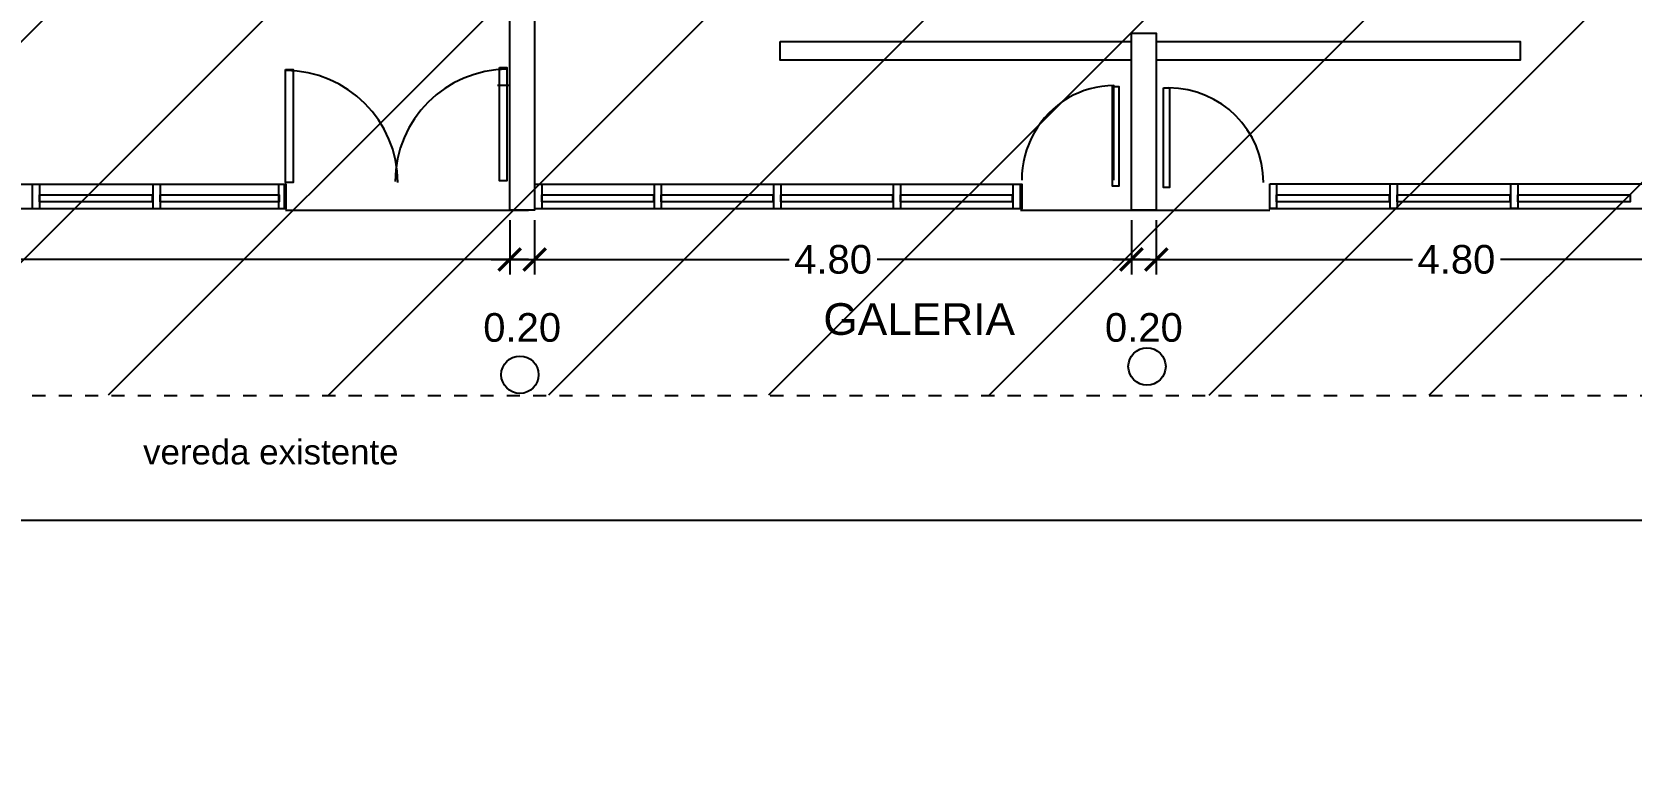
# Model space of a CAD drawing. Extents: x -106 to 115, y -156 to 65.
# Drawn here: x 48.22 to 61.06, y -56.58 to -50.78 of the extents above; entities that cross this region are included whole.
import ezdxf

# ---------------------------------------------------------------- set-up
doc = ezdxf.new("R2010")
doc.units = 0
doc.header["$LTSCALE"] = 100
doc.header["$MEASUREMENT"] = 0
doc.linetypes.add('MCDASH01', pattern=[0.002117, 0.001058, -0.001058])
doc.layers.get('0').update_dxf_attribs({"color": 9, "linetype": 'CONTINUOUS'})
doc.layers.get('DEFPOINTS').update_dxf_attribs({"color": 9, "linetype": 'CONTINUOUS'})
for name, color, linetype in [('COTAS', 9, 'CONTINUOUS'), ('texto', 9, 'CONTINUOUS'), ('UNTITLED-1', 9, 'CONTINUOUS')]:
    doc.layers.add(name, color=color, linetype=linetype)
doc.styles.get("Standard").update_dxf_attribs({"font": 'arial.ttf'})
doc.dimstyles.get("Standard").update_dxf_attribs({"dimtxt": 0.23, "dimasz": 0.18, "dimexe": 0.12, "dimexo": 0.2, "dimgap": 0.05, "dimtad": 0, "dimzin": 0, "dimdsep": 46, "dimtxsty": 'Standard', "dimblk": 'ARCHTICK', "dimcen": 0.09, "dimdle": 0.15, "dimadec": 0, "dimazin": 0, "dimtfac": 1, "dimtofl": 0, "dimtmove": 2, "dimatfit": 3, "dimfxl": 1, "dimtolj": 1, "dimtzin": 0, "dimarcsym": 0})

# ---------------------------------------------------------------- blocks, each defined once
blk = doc.blocks.new('_ARCHTICK')
at = {"color": 0, "linetype": 'ByBlock', "const_width": 0.15}
blk.add_lwpolyline([(-0.5, -0.5), (0.5, 0.5)], dxfattribs=at)
blk = doc.blocks.new('*D202')
at = {"layer": 'COTAS', "color": 0, "linetype": 'Continuous', "lineweight": -2, "transparency": 16777216}
for p, q in [((42.256, -52.295), (42.256, -52.73)), ((52.055, -52.295), (52.055, -52.73)), ((42.106, -52.61), (46.807, -52.61)), ((52.205, -52.61), (47.504, -52.61))]:
    blk.add_line(p, q, dxfattribs=at)
at = {"layer": 'DEFPOINTS', "color": 0, "linetype": 'Continuous', "transparency": 16777216}
for p in [(42.256, -52.095), (52.055, -52.095), (52.055, -52.61)]:
    blk.add_point(p, dxfattribs=at)
at = {"layer": 'COTAS', "color": 0, "linetype": 'Continuous', "lineweight": -2, "transparency": 16777216, "xscale": 0.18, "yscale": 0.18, "zscale": 0.18, "rotation": 180}
blk.add_blockref('_ARCHTICK', (42.256, -52.61), dxfattribs=at)
at = {"layer": 'COTAS', "color": 0, "linetype": 'Continuous', "lineweight": -2, "transparency": 16777216, "xscale": 0.18, "yscale": 0.18, "zscale": 0.18}
blk.add_blockref('_ARCHTICK', (52.055, -52.61), dxfattribs=at)
at = {"layer": 'COTAS', "color": 0, "linetype": 'Continuous', "transparency": 16777216, "insert": (47.156, -52.61), "char_height": 0.23, "attachment_point": 5}
blk.add_mtext('\\A1;9.80', dxfattribs=at)
blk = doc.blocks.new('*D203')
at = {"layer": 'COTAS', "color": 0, "linetype": 'Continuous', "lineweight": -2, "transparency": 16777216}
for p, q in [((52.055, -52.295), (52.055, -52.73)), ((52.255, -52.295), (52.255, -52.73)), ((51.905, -52.61), (52.405, -52.61))]:
    blk.add_line(p, q, dxfattribs=at)
at = {"layer": 'DEFPOINTS', "color": 0, "linetype": 'Continuous', "transparency": 16777216}
for p in [(52.055, -52.095), (52.255, -52.095), (52.255, -52.61)]:
    blk.add_point(p, dxfattribs=at)
at = {"layer": 'COTAS', "color": 0, "linetype": 'Continuous', "lineweight": -2, "transparency": 16777216, "xscale": 0.18, "yscale": 0.18, "zscale": 0.18, "rotation": 180}
blk.add_blockref('_ARCHTICK', (52.055, -52.61), dxfattribs=at)
at = {"layer": 'COTAS', "color": 0, "linetype": 'Continuous', "lineweight": -2, "transparency": 16777216, "xscale": 0.18, "yscale": 0.18, "zscale": 0.18}
blk.add_blockref('_ARCHTICK', (52.255, -52.61), dxfattribs=at)
at = {"layer": 'COTAS', "color": 0, "linetype": 'Continuous', "transparency": 16777216, "insert": (52.155, -53.157), "char_height": 0.23, "attachment_point": 5}
blk.add_mtext('\\A1;0.20', dxfattribs=at)
blk = doc.blocks.new('*D204')
at = {"layer": 'COTAS', "color": 0, "linetype": 'Continuous', "lineweight": -2, "transparency": 16777216}
for p, q in [((52.255, -52.295), (52.255, -52.73)), ((57.046, -52.295), (57.046, -52.73)), ((52.105, -52.61), (54.298, -52.61)), ((57.196, -52.61), (55.004, -52.61))]:
    blk.add_line(p, q, dxfattribs=at)
at = {"layer": 'DEFPOINTS', "color": 0, "linetype": 'Continuous', "transparency": 16777216}
for p in [(52.255, -52.095), (57.046, -52.095), (57.046, -52.61)]:
    blk.add_point(p, dxfattribs=at)
at = {"layer": 'COTAS', "color": 0, "linetype": 'Continuous', "lineweight": -2, "transparency": 16777216, "xscale": 0.18, "yscale": 0.18, "zscale": 0.18, "rotation": 180}
blk.add_blockref('_ARCHTICK', (52.255, -52.61), dxfattribs=at)
at = {"layer": 'COTAS', "color": 0, "linetype": 'Continuous', "lineweight": -2, "transparency": 16777216, "xscale": 0.18, "yscale": 0.18, "zscale": 0.18}
blk.add_blockref('_ARCHTICK', (57.046, -52.61), dxfattribs=at)
at = {"layer": 'COTAS', "color": 0, "linetype": 'Continuous', "transparency": 16777216, "insert": (54.651, -52.61), "char_height": 0.23, "attachment_point": 5}
blk.add_mtext('\\A1;4.80', dxfattribs=at)
blk = doc.blocks.new('*D205')
at = {"layer": 'COTAS', "color": 0, "linetype": 'Continuous', "lineweight": -2, "transparency": 16777216}
for p, q in [((57.046, -52.295), (57.046, -52.73)), ((57.246, -52.295), (57.246, -52.73)), ((56.896, -52.61), (57.396, -52.61))]:
    blk.add_line(p, q, dxfattribs=at)
at = {"layer": 'DEFPOINTS', "color": 0, "linetype": 'Continuous', "transparency": 16777216}
for p in [(57.046, -52.095), (57.246, -52.095), (57.246, -52.61)]:
    blk.add_point(p, dxfattribs=at)
at = {"layer": 'COTAS', "color": 0, "linetype": 'Continuous', "lineweight": -2, "transparency": 16777216, "xscale": 0.18, "yscale": 0.18, "zscale": 0.18, "rotation": 180}
blk.add_blockref('_ARCHTICK', (57.046, -52.61), dxfattribs=at)
at = {"layer": 'COTAS', "color": 0, "linetype": 'Continuous', "lineweight": -2, "transparency": 16777216, "xscale": 0.18, "yscale": 0.18, "zscale": 0.18}
blk.add_blockref('_ARCHTICK', (57.246, -52.61), dxfattribs=at)
at = {"layer": 'COTAS', "color": 0, "linetype": 'Continuous', "transparency": 16777216, "insert": (57.146, -53.157), "char_height": 0.23, "attachment_point": 5}
blk.add_mtext('\\A1;0.20', dxfattribs=at)
blk = doc.blocks.new('*D206')
at = {"layer": 'COTAS', "color": 0, "linetype": 'Continuous', "lineweight": -2, "transparency": 16777216}
for p, q in [((57.246, -52.295), (57.246, -52.73)), ((62.063, -52.295), (62.063, -52.73)), ((57.096, -52.61), (59.302, -52.61)), ((62.213, -52.61), (60.008, -52.61))]:
    blk.add_line(p, q, dxfattribs=at)
at = {"layer": 'DEFPOINTS', "color": 0, "linetype": 'Continuous', "transparency": 16777216}
for p in [(57.246, -52.095), (62.063, -52.095), (62.063, -52.61)]:
    blk.add_point(p, dxfattribs=at)
at = {"layer": 'COTAS', "color": 0, "linetype": 'Continuous', "lineweight": -2, "transparency": 16777216, "xscale": 0.18, "yscale": 0.18, "zscale": 0.18, "rotation": 180}
blk.add_blockref('_ARCHTICK', (57.246, -52.61), dxfattribs=at)
at = {"layer": 'COTAS', "color": 0, "linetype": 'Continuous', "lineweight": -2, "transparency": 16777216, "xscale": 0.18, "yscale": 0.18, "zscale": 0.18}
blk.add_blockref('_ARCHTICK', (62.063, -52.61), dxfattribs=at)
at = {"layer": 'COTAS', "color": 0, "linetype": 'Continuous', "transparency": 16777216, "insert": (59.655, -52.61), "char_height": 0.23, "attachment_point": 5}
blk.add_mtext('\\A1;4.80', dxfattribs=at)

msp = doc.modelspace()

# ---------------------------------------------------------------- hatches: boundary and pattern name
at = {"layer": 'COTAS', "linetype": 'Continuous'}
h = msp.add_hatch(dxfattribs=at)
h.set_pattern_fill('ANSI31', color=256, scale=10, style=0)
edge = h.paths.add_edge_path()
edge.add_line((42.056, -43.692), (67.26, -43.688))
edge.add_line((67.26, -43.688), (67.256, -53.703))
edge.add_line((67.256, -53.703), (42.053, -53.693))
edge.add_line((42.053, -53.693), (42.053, -43.105))

# ---------------------------------------------------------------- linework, layer by layer
at = {"layer": 'texto', "linetype": 'Continuous'}
msp.add_circle((4.578, -45.728), 110.721, dxfattribs=at)
at = {"layer": 'UNTITLED-1', "linetype": 'Continuous'}
for p, q in [((52.056, -51.014), (52.056, -50.914)), ((52.056, -51.214), (51.956, -51.214)), ((50.256, -52.214), (52.206, -52.214)), ((56.156, -52.214), (58.156, -52.214))]:
    msp.add_line(p, q, dxfattribs=at)
at = {"layer": 'UNTITLED-1', "linetype": 'MCDASH01'}
msp.add_line((42.086, -53.701), (67.256, -53.701), dxfattribs=at)
at = {"layer": 'UNTITLED-1', "linetype": 'Continuous'}
for points in [[(41.236, -42.764), (68.236, -42.764), (68.236, -54.704), (41.236, -54.704), (41.236, -53.714)], [(57.046, -51.011), (54.226, -51.011), (54.226, -50.861)], [(54.226, -50.861), (57.046, -50.861)], [(57.246, -50.861), (60.166, -50.861), (60.166, -51.011), (57.246, -51.011)], [(56.906, -51.973), (56.906, -51.213), (56.857, -51.215), (56.808, -51.22), (56.761, -51.228), (56.714, -51.239), (56.668, -51.253), (56.623, -51.271), (56.579, -51.291), (56.536, -51.315), (56.494, -51.342), (56.454, -51.371), (56.417, -51.402), (56.382, -51.436), (56.349, -51.472), (56.319, -51.51), (56.291, -51.551), (56.265, -51.593), (56.242, -51.638), (56.222, -51.683), (56.205, -51.73), (56.191, -51.777), (56.18, -51.825), (56.172, -51.873), (56.167, -51.923), (56.166, -51.973)]]:
    msp.add_lwpolyline(points, dxfattribs=at)
for points in [[(52.055, -43.891), (52.255, -43.891), (52.255, -52.214), (52.055, -52.214)], [(57.046, -50.793), (57.246, -50.793), (57.246, -52.214), (57.046, -52.214)], [(50.256, -51.084), (50.316, -51.084), (50.316, -51.993), (50.256, -51.993)], [(51.972, -51.069), (52.032, -51.069), (52.032, -51.979), (51.972, -51.979)], [(56.894, -51.222), (56.944, -51.222), (56.944, -52.022), (56.894, -52.022)], [(57.303, -51.231), (57.353, -51.231), (57.353, -52.031), (57.303, -52.031)], [(47.256, -52.004), (50.245, -52.004), (50.245, -52.202), (47.256, -52.202)], [(48.224, -52.004), (48.28, -52.004), (48.28, -52.202), (48.224, -52.202)], [(48.28, -52.092), (49.184, -52.092), (49.184, -52.148), (48.28, -52.148)], [(49.192, -52.004), (49.248, -52.004), (49.248, -52.202), (49.192, -52.202)], [(49.248, -52.092), (50.204, -52.092), (50.204, -52.148), (49.248, -52.148)], [(50.201, -52.004), (50.258, -52.004), (50.258, -52.202), (50.201, -52.202)], [(52.256, -52.004), (56.166, -52.004), (56.166, -52.202), (52.256, -52.202)], [(52.256, -52.004), (52.312, -52.004), (52.312, -52.202), (52.256, -52.202)], [(52.312, -52.092), (53.208, -52.092), (53.208, -52.147), (52.312, -52.147)], [(53.216, -52.004), (53.272, -52.004), (53.272, -52.202), (53.216, -52.202)], [(53.272, -52.092), (54.168, -52.092), (54.168, -52.147), (53.272, -52.147)], [(54.176, -52.004), (54.232, -52.004), (54.232, -52.202), (54.176, -52.202)], [(54.232, -52.092), (55.128, -52.092), (55.128, -52.147), (54.232, -52.147)], [(55.136, -52.004), (55.192, -52.004), (55.192, -52.202), (55.136, -52.202)], [(55.192, -52.092), (56.089, -52.092), (56.089, -52.147), (55.192, -52.147)], [(56.097, -52.004), (56.153, -52.004), (56.153, -52.202), (56.097, -52.202)], [(58.156, -52.002), (62.055, -52.002), (62.055, -52.202), (58.156, -52.202)], [(58.156, -52.002), (58.212, -52.002), (58.212, -52.2), (58.156, -52.2)], [(58.212, -52.09), (59.115, -52.09), (59.115, -52.146), (58.212, -52.146)], [(59.123, -52.002), (59.18, -52.002), (59.18, -52.2), (59.123, -52.2)], [(59.18, -52.09), (60.083, -52.09), (60.083, -52.146), (59.18, -52.146)], [(60.091, -52.002), (60.148, -52.002), (60.148, -52.2), (60.091, -52.2)], [(60.148, -52.09), (61.051, -52.09), (61.051, -52.146), (60.148, -52.146)]]:
    msp.add_lwpolyline(points, close=True, dxfattribs=at)
for centre in [(52.137, -53.535), (57.171, -53.469)]:
    msp.add_circle(centre, 0.15, dxfattribs=at)
for centre, radius, start, end in [((52.036, -51.983), 0.9, 90, 180), ((50.256, -51.993), 0.9, 0, 90), ((57.346, -51.993), 0.76, 0, 90)]:
    msp.add_arc(centre, radius, start, end, dxfattribs=at)

# ---------------------------------------------------------------- texts
at = {"layer": 'UNTITLED-1'}
for s, height, p in [('GALERIA', 0.254, (54.573, -53.215)), ('vereda existente', 0.2, (49.112, -54.255))]:
    msp.add_text(s, height=height, dxfattribs=at).set_placement(p)

# ---------------------------------------------------------------- dimensions: what is measured, and where the dimension line sits
at = {"layer": 'COTAS', "linetype": 'Continuous'}
for base, p1, p2, picture, middle in [((52.055, -52.61), (42.256, -52.095), (52.055, -52.095), '*D202', (47.156, -52.61)), ((52.255, -52.61), (52.055, -52.095), (52.255, -52.095), '*D203', (52.155, -53.157)), ((57.246, -52.61), (57.046, -52.095), (57.246, -52.095), '*D205', (57.146, -53.157))]:
    dim = msp.add_linear_dim(base=base, p1=p1, p2=p2, dimstyle='Standard', dxfattribs=at)
    dim.commit()
    dim.dimension.update_dxf_attribs({"geometry": picture, "text_midpoint": middle})
for base, p1, p2, picture, middle in [((57.046, -52.61), (52.255, -52.095), (57.046, -52.095), '*D204', (54.651, -52.61)), ((62.063, -52.61), (57.246, -52.095), (62.063, -52.095), '*D206', (59.655, -52.61))]:
    dim = msp.add_linear_dim(base=base, p1=p1, p2=p2, text='4.80', dimstyle='Standard', dxfattribs=at)
    dim.commit()
    dim.dimension.update_dxf_attribs({"geometry": picture, "text_midpoint": middle})

doc.saveas('drawing.dxf')
